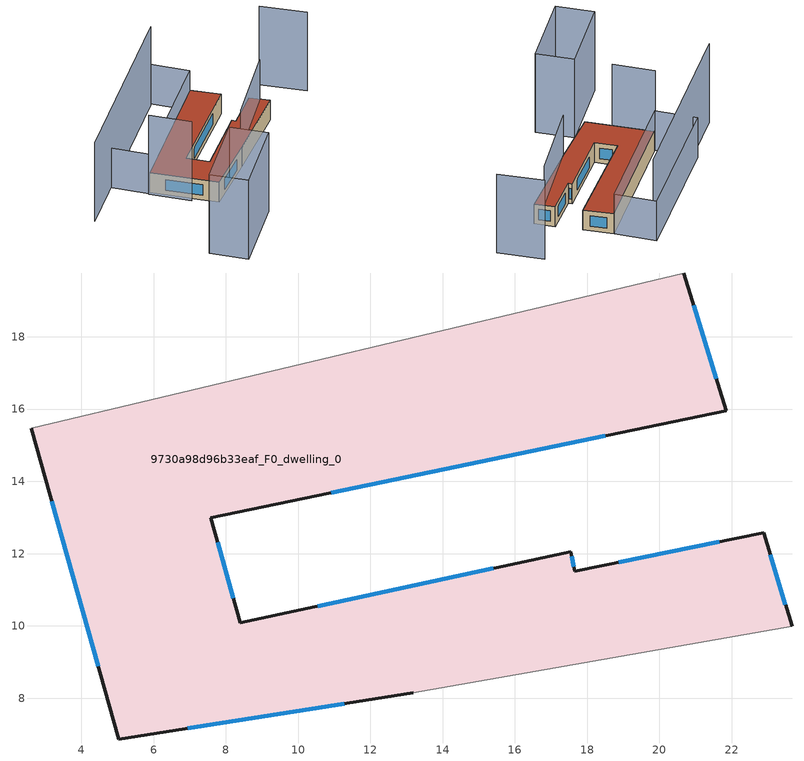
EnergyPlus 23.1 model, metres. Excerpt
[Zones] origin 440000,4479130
9730a98d96b33eaf_F0_dwelling_0
 floor ground (EU_floor_Construction): 20.67,19.77 21.84,15.95 7.58,13 8.4,10.08 17.55,12.05 17.65,11.51 22.89,12.58 23.67,9.98 13.18,8.15 5.03,6.87 2.62,15.47 z0
 wall outside (EU_wall_Construction): 23.67,9.98 22.89,12.58 17.65,11.51 17.55,12.05 8.4,10.08 7.58,13 21.84,15.95 20.67,19.77 / 2.62,15.47 5.03,6.87 13.18,8.15 z0:3
 wall adiabatic (EU_wall_Construction): 13.18,8.15 23.67,9.98 / 20.67,19.77 2.62,15.47 z0:3
 window (EU_Window_Construction): 17.63,11.64 17.57,11.93 / 21.66,12.33 18.88,11.76 / 23.49,10.59 23.07,11.97 / 6.94,7.17 11.28,7.85 / 3.18,13.46 4.47,8.88 / 21.57,16.84 20.95,18.87 / 10.92,13.69 18.51,15.26 / 8.21,10.77 7.78,12.32 / 15.41,11.59 10.54,10.55 z0.7:2.3
 roof outside (EU_roof_Construction): 23.67,9.98 22.89,12.58 17.65,11.51 17.55,12.05 8.4,10.08 7.58,13 21.84,15.95 20.67,19.77 2.62,15.47 5.03,6.87 13.18,8.15 z3
shading: 31.41,9.01 29.67,14.85 / 2.25,15.41 3.66,10.03 / 19.2,24.53 -6.13,18.4 / -3.96,-2.32 -5.31,2.6 / -5.31,2.6 4.91,5.41 / 4.91,5.41 6.26,0.49 / 6.26,0.49 -3.96,-2.32 z0:12; 12.52,7.95 23.3,11.21 z0:9; 20.68,19.75 2.41,15.42 / 2.41,15.42 1.14,20.8 / 1.14,20.8 19.4,25.13 / 19.4,25.13 20.68,19.75 z0:6
[Building]
EU S2 Campaign: North Axis=0; Terrain=City; Solar Distribution=FullExterior
[Site:Location]
Madrid: Latitude=40.5; Longitude=-3.5; Time Zone=1; Elevation=609
[SizingPeriod:WeatherFileDays]
AnnualSizingPeriod: Begin Month=1; Begin Day of Month=1; End Month=12; End Day of Month=31; Day of Week for Start Day=Monday; Use Weather File Daylight Saving Period=No; Use Weather File Rain and Snow Indicators=No
[MATERIAL]
EU_InternalMass_Material: Roughness=MediumRough; Thickness=0.1; Conductivity=1; Density=1800; Specific Heat=900; Thermal Absorptance=0.9; Solar Absorptance=0.7; Visible Absorptance=0.7
[MATERIAL:NOMASS] Roughness=MediumRough; Thermal Absorptance=0.9; Solar Absorptance=0.7; Visible Absorptance=0.7
Name | Thermal Resistance
EU_wall_NoMass | 0.419739
EU_roof_NoMass | 0.352165
EU_floor_NoMass | 0.608284
[WINDOWMATERIAL:SIMPLEGLAZINGSYSTEM]
EU_Window_SimpleGlazing: UFactor=4.8352; Solar Heat Gain Coefficient=0.85; Visible Transmittance=0.85
[CONSTRUCTION]
EU_wall_Construction: EU_wall_NoMass
EU_roof_Construction: EU_roof_NoMass
EU_floor_Construction: EU_floor_NoMass
EU_InternalMass_Construction: EU_InternalMass_Material
EU_Window_Construction: EU_Window_SimpleGlazing
[ZONE]
9730a98d96b33eaf_F0_dwelling_0: Type=1; Multiplier=1; Ceiling Height=autocalculate; Volume=399.378; Floor Area=autocalculate; Part of Total Floor Area=Yes
[INTERNALMASS]
9730a98d96b33eaf_F0_dwelling_0_EU_InternalMass: Construction=EU_InternalMass_Construction; Zone or ZoneList=9730a98d96b33eaf_F0_dwelling_0; Surface Area=133.126
[OTHEREQUIPMENT]
EU_Step8_InternalGain_9730a98d96b33eaf_F0_dwelling_0_f000: Fuel Type=Electricity; Zone or ZoneList or Space or SpaceList=9730a98d96b33eaf_F0_dwelling_0; Schedule=EU_Step8_GainSchedule_9730a98d96b33eaf_F0_dwelling_0_f000; Design Level Calculation Method=Watts/Area; Power per Zone Floor Area=1; Fraction Latent=0; Fraction Radiant=0; Fraction Lost=0; Carbon Dioxide Generation Rate=0; EndUse Subcategory=EU_Step8_InternalGains
[ZONEVENTILATION:DESIGNFLOWRATE]
EU_ConstantAir_9730a98d96b33eaf_F0_dwelling_0: Zone or ZoneList or Space or SpaceList=9730a98d96b33eaf_F0_dwelling_0; Schedule=EU_AlwaysOn; Design Flow Rate Calculation Method=AirChanges/Hour; Air Changes per Hour=0.703302; Ventilation Type=Natural; Fan Pressure Rise=0; Fan Total Efficiency=1; Constant Term Coefficient=1; Temperature Term Coefficient=0; Velocity Term Coefficient=0; Velocity Squared Term Coefficient=0; Minimum Indoor Temperature=-100; Maximum Indoor Temperature=100; Delta Temperature=-100; Minimum Outdoor Temperature=-100; Maximum Outdoor Temperature=100; Maximum Wind Speed=40
[HVACTEMPLATE:THERMOSTAT]
EU_HeatOnly_9730a98d96b33eaf_F0_dwelling_0: Constant Heating Setpoint=20; Constant Cooling Setpoint=50
[HVACTEMPLATE:ZONE:IDEALLOADSAIRSYSTEM]
9730a98d96b33eaf_F0_dwelling_0: Template Thermostat=EU_HeatOnly_9730a98d96b33eaf_F0_dwelling_0; System Availability Schedule=EU_AlwaysOn; Maximum Heating Supply Air Temperature=50; Minimum Cooling Supply Air Temperature=13; Maximum Heating Supply Air Humidity Ratio=0.0156; Minimum Cooling Supply Air Humidity Ratio=0.0077; Heating Limit=NoLimit; Cooling Limit=NoLimit; Heating Availability Schedule=EU_AlwaysOn; Cooling Availability Schedule=EU_CoolingOff; Dehumidification Control Type=ConstantSensibleHeatRatio; Cooling Sensible Heat Ratio=0.7; Dehumidification Setpoint=60; Humidification Control Type=None; Humidification Setpoint=30; Outdoor Air Method=None; Outdoor Air Flow Rate per Person=0.00944; Outdoor Air Flow Rate per Zone Floor Area=0; Outdoor Air Flow Rate per Zone=0; Demand Controlled Ventilation Type=None; Outdoor Air Economizer Type=NoEconomizer; Heat Recovery Type=None; Sensible Heat Recovery Effectiveness=0.7; Latent Heat Recovery Effectiveness=0.65
[SIZING:ZONE]
9730a98d96b33eaf_F0_dwelling_0: Zone Cooling Design Supply Air Temperature Input Method=SupplyAirTemperature; Zone Cooling Design Supply Air Temperature=13; Zone Heating Design Supply Air Temperature Input Method=SupplyAirTemperature; Zone Heating Design Supply Air Temperature=50; Zone Cooling Design Supply Air Humidity Ratio=0.008; Zone Heating Design Supply Air Humidity Ratio=0.008; Cooling Design Air Flow Method=DesignDay; Cooling Design Air Flow Rate=0; Cooling Minimum Air Flow per Zone Floor Area=0.000762; Cooling Minimum Air Flow=0; Cooling Minimum Air Flow Fraction=0.2; Heating Design Air Flow Method=DesignDay; Heating Design Air Flow Rate=0; Heating Maximum Air Flow per Zone Floor Area=0.002032; Heating Maximum Air Flow=0.141576; Heating Maximum Air Flow Fraction=0.3; Account for Dedicated Outdoor Air System=No; Dedicated Outdoor Air System Control Strategy=NeutralSupplyAir; Dedicated Outdoor Air Low Setpoint Temperature for Design=autosize; Dedicated Outdoor Air High Setpoint Temperature for Design=autosize; Zone Load Sizing Method=Sensible Load Only No Latent Load; Zone Latent Cooling Design Supply Air Humidity Ratio Input Method=HumidityRatioDifference; Zone Cooling Design Supply Air Humidity Ratio Difference=0.005; Zone Latent Heating Design Supply Air Humidity Ratio Input Method=HumidityRatioDifference; Zone Humidification Design Supply Air Humidity Ratio Difference=0.005
[SCHEDULE:CONSTANT]
Name | Hourly Value
EU_AlwaysOn | 1
EU_CoolingOff | 0
[SCHEDULE:FILE]
EU_Step8_GainSchedule_9730a98d96b33eaf_F0_dwelling_0_f000: File=../../schedules/9730a98d96b33eaf/9730a98d96b33eaf_F0_dwelling_0_f000_gain.csv; Column Number=1; Rows to Skip at Top=0; Number of Hours of Data=8760; Column Separator=Comma; Interpolate to Timestep=No; Minutes per Item=60; Adjust Schedule for Daylight Savings=Yes
